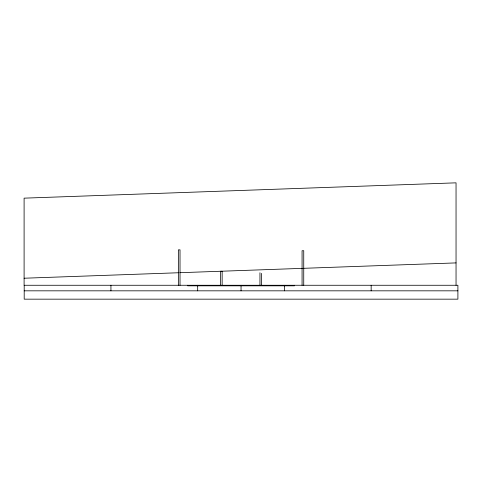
<?xml version="1.0" encoding="UTF-8"?>
<svg xmlns="http://www.w3.org/2000/svg" width="482" height="482" viewBox="0 0 482 482"><rect width="100%" height="100%" fill="white"/><g stroke="black" fill="none" stroke-linecap="round" stroke-linejoin="round"><path stroke-width="0.72" d="M24.1 278.228L178.34 272.758M179.846 272.704L456.044 262.901M24.196 290.827L457.9 290.827M456.044 285.266L456.044 182.835L24.1 198.156L24.1 285.266L457.9 285.266L457.9 299.165L24.196 299.165L24.196 285.266M371.158 285.266L371.158 290.827M303.738 285.266L303.738 250.718L302.069 250.754L302.069 285.266M294.43 285.266L294.43 285.82L187.667 285.82L187.667 285.266M284.416 285.266L284.416 290.827M261.624 273.36L261.624 285.266M259.955 272.734L259.955 285.266M241.048 285.266L241.048 290.827M222.142 285.266L222.142 271.258L220.473 271.258L220.473 285.266M197.68 285.266L197.68 290.827M180.021 285.266L180.021 249.839L178.358 249.875L178.358 285.266M110.938 285.266L110.938 290.827"/></g></svg>
